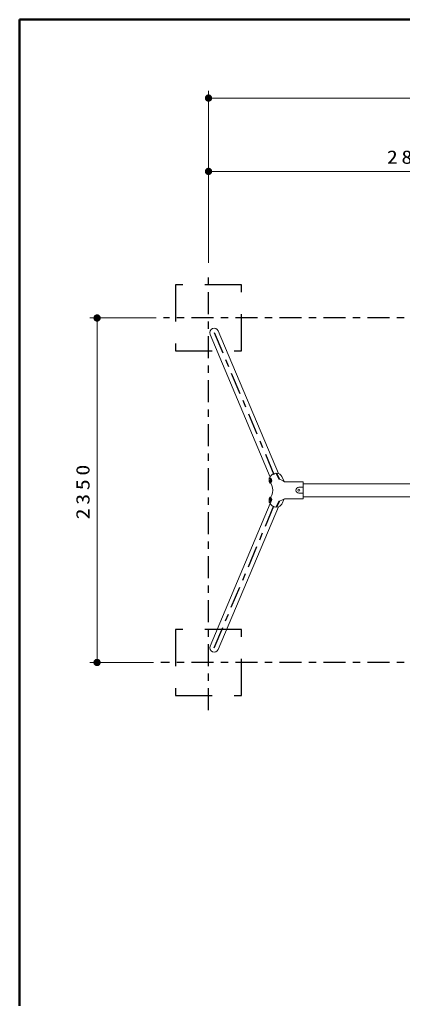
# Model space of a CAD drawing. Units: millimetres on the paper, scale 1:50. Extents: x -385 to 0, y -5 to 267.
# Drawn here: x -385 to -332.8, y 133.5 to 267 of the extents above; entities that cross this region are included whole.
import ezdxf

# ---------------------------------------------------------------- set-up
doc = ezdxf.new("R2010")
doc.units = ezdxf.units.MM
doc.linetypes.add('USER2', pattern=[6, 3, -1, 1, -1])
doc.linetypes.add('USER4', pattern=[8, 5, -3])
doc.layers.add('LY_1', color=4, linetype='Continuous', lineweight=25)
doc.layers.add('LY_2', color=7, linetype='Continuous', lineweight=13)
doc.styles.add('ＭＳ ゴシック', font='')
doc.styles.get('ＭＳ ゴシック').set_extended_font_data('MS Gothic')

# ---------------------------------------------------------------- blocks, each defined once
blk = doc.blocks.new('filled_dot')
at = {"color": 0, "linetype": 'Continuous', "lineweight": -2, "const_width": 1.25}
blk.add_lwpolyline([(-0.625, 0, 1), (0.625, 0, 1)], format="xyb", close=True, dxfattribs=at)

msp = doc.modelspace()

# ---------------------------------------------------------------- linework, layer by layer
at = {"layer": 'LY_1', "color": 7, "lineweight": 13}
for p, q in [((-359.23, 247.292), (-359.23, 257.292)), ((-359.23, 256.292), (-238.63, 256.292)), ((-359.23, 233.792), (-359.23, 247.292)), ((-359.23, 246.292), (-302.63, 246.292)), ((-366.356, 226.292), (-375.43, 226.292)), ((-374.43, 179.292), (-374.43, 226.292)), ((-357.894, 224.527), (-349.696, 205.058)), ((-359.009, 224.058), (-350.811, 204.588)), ((-350.952, 204.476), (-350.855, 204.499)), ((-350.952, 204.476), (-350.952, 203.96)), ((-350.952, 204.476), (-350.817, 204.389)), ((-350.855, 204.499), (-350.712, 204.407)), ((-349.658, 204.295), (-350.029, 205.116)), ((-349.92, 204.875), (-349.92, 205.116)), ((-349.513, 204.256), (-349.901, 205.115)), ((-348.92, 203.983), (-349.235, 204.682)), ((-350.952, 203.96), (-350.817, 203.761)), ((-350.817, 203.761), (-350.725, 203.761)), ((-350.609, 203.451), (-350.75, 203.761)), ((-346.309, 203.95), (-348.869, 203.95)), ((-346.904, 203.192), (-346.309, 203.192)), ((-346.309, 201.635), (-346.309, 203.95)), ((-305.93, 203.683), (-346.309, 203.683)), ((-350.952, 201.624), (-350.817, 201.823)), ((-350.817, 201.823), (-350.725, 201.823)), ((-350.609, 202.134), (-350.75, 201.823)), ((-346.904, 202.392), (-346.309, 202.392)), ((-305.93, 201.901), (-346.309, 201.901)), ((-359.009, 181.527), (-350.811, 200.997)), ((-357.894, 181.058), (-349.696, 200.527)), ((-350.952, 201.109), (-350.952, 201.624)), ((-350.952, 201.109), (-350.817, 201.196)), ((-350.952, 201.109), (-350.855, 201.086)), ((-350.855, 201.086), (-350.712, 201.178)), ((-349.658, 201.29), (-350.029, 200.468)), ((-349.92, 200.71), (-349.92, 200.469)), ((-349.513, 201.329), (-349.901, 200.47)), ((-348.92, 201.602), (-349.235, 200.903)), ((-346.309, 201.635), (-348.869, 201.635)), ((-366.73, 179.292), (-375.43, 179.292))]:
    msp.add_line(p, q, dxfattribs=at)
at = {"layer": 'LY_1', "color": 20, "linetype": 'USER2'}
for p, q in [((-359.23, 172.792), (-359.23, 232.792)), ((-232.53, 226.292), (-365.356, 226.292)), ((-358.451, 224.292), (-350.254, 204.823)), ((-358.451, 181.292), (-350.254, 200.762)), ((-232.53, 179.292), (-365.73, 179.292))]:
    msp.add_line(p, q, dxfattribs=at)
at = {"layer": 'LY_1', "linetype": 'USER4'}
for points in [[(-354.73, 230.792), (-363.73, 230.792), (-363.73, 221.792), (-354.73, 221.792)], [(-354.73, 183.792), (-363.73, 183.792), (-363.73, 174.792), (-354.73, 174.792)]]:
    msp.add_lwpolyline(points, close=True, dxfattribs=at)
at = {"layer": 'LY_1', "color": 7, "lineweight": 13}
msp.add_circle((-346.909, 202.792), 0.14, dxfattribs=at)
for centre, radius, start, end in [((-358.451, 224.292), 0.605, 22.83318, 202.83318), ((-349.981, 204.191), 0.927, 92.97018, 160.57756), ((-351.254, 204.075), 0.538, 324.29897, 35.70103), ((-351.149, 204.093), 0.538, 321.93275, 35.70103), ((-349.953, 204.307), 0.81, 27.57751, 86.33225), ((-350.178, 204.065), 0.715, 174.43377, 180.09964), ((-350.178, 204.062), 0.715, 179.90036, 185.56623), ((-350.668, 204.12), 0.223, 161.27481, 176.39137), ((-350.668, 204.007), 0.223, 183.60863, 198.72519), ((-350.851, 204.182), 0.0288, 137.87618, 161.17242), ((-350.851, 203.945), 0.0288, 198.82758, 222.12382), ((-350.869, 204.198), 0.0053, 39.07567, 140.50337), ((-350.869, 203.929), 0.0053, 219.49663, 320.92433), ((-350.886, 204.182), 0.0288, 18.82758, 42.12382), ((-350.886, 203.945), 0.0288, 317.87618, 341.17242), ((-351.069, 204.12), 0.223, 3.60863, 18.72519), ((-351.069, 204.007), 0.223, 341.27481, 356.39137), ((-351.559, 204.065), 0.715, 359.90036, 5.56623), ((-351.559, 204.062), 0.715, 354.43377, 0.09964), ((-352.068, 202.792), 1.6, 335.69522, 24.30478), ((-350.21, 201.96), 2.4, 56.01664, 76.69799), ((-346.904, 202.792), 0.4, 90, 270), ((-350.668, 201.578), 0.223, 161.27481, 176.39137), ((-350.851, 201.64), 0.0288, 137.87618, 161.17242), ((-350.869, 201.656), 0.0053, 39.07567, 140.50337), ((-350.886, 201.64), 0.0288, 18.82758, 42.12382), ((-351.069, 201.578), 0.223, 3.60863, 18.72519), ((-351.254, 201.51), 0.538, 324.29897, 35.70103), ((-351.149, 201.492), 0.538, 324.29897, 38.06725), ((-350.178, 201.522), 0.715, 174.43377, 180.09964), ((-350.178, 201.52), 0.715, 179.90036, 185.56623), ((-350.668, 201.464), 0.223, 183.60863, 198.72519), ((-350.851, 201.402), 0.0288, 198.82758, 222.12382), ((-350.869, 201.386), 0.0053, 219.49663, 320.92433), ((-350.886, 201.402), 0.0288, 317.87618, 341.17242), ((-351.069, 201.464), 0.223, 341.27481, 356.39137), ((-349.981, 201.394), 0.927, 199.42244, 267.02982), ((-351.559, 201.522), 0.715, 359.90036, 5.56623), ((-351.559, 201.52), 0.715, 354.43377, 0.09964), ((-349.953, 201.278), 0.81, 273.66775, 332.42249), ((-350.21, 203.625), 2.4, 283.30201, 303.98336), ((-358.451, 181.292), 0.605, 157.16682, 337.16682)]:
    msp.add_arc(centre, radius, start, end, dxfattribs=at)
at = {"layer": 'LY_2', "lineweight": 50}
for p, q in [((-385, 267), (-385, 0)), ((0, 267), (-385, 267))]:
    msp.add_line(p, q, dxfattribs=at)

# ---------------------------------------------------------------- block references
at = {"layer": 'LY_1', "color": 7, "lineweight": 13, "xscale": 0.4, "yscale": 0.4}
for p in [(-359.23, 256.292), (-359.23, 246.292)]:
    msp.add_blockref('filled_dot', p, dxfattribs=at)
for p, rotation in [((-374.43, 226.292), 270), ((-374.43, 179.292), 90)]:
    msp.add_blockref('filled_dot', p, dxfattribs=dict(at, rotation=rotation))

# ---------------------------------------------------------------- texts
at = {"layer": 'LY_1', "color": 7, "insert": (-330.93, 247.292), "char_height": 1.833, "attachment_point": 8, "style": 'ＭＳ ゴシック'}
msp.add_mtext('\\T1.33;\\W1.2;2830', dxfattribs=at)
at = {"layer": 'LY_1', "color": 7, "insert": (-375.43, 202.792), "char_height": 1.833, "attachment_point": 8, "rotation": 90, "style": 'ＭＳ ゴシック'}
msp.add_mtext('\\T1.33;\\W1.2;2350', dxfattribs=at)

doc.saveas('drawing.dxf')
